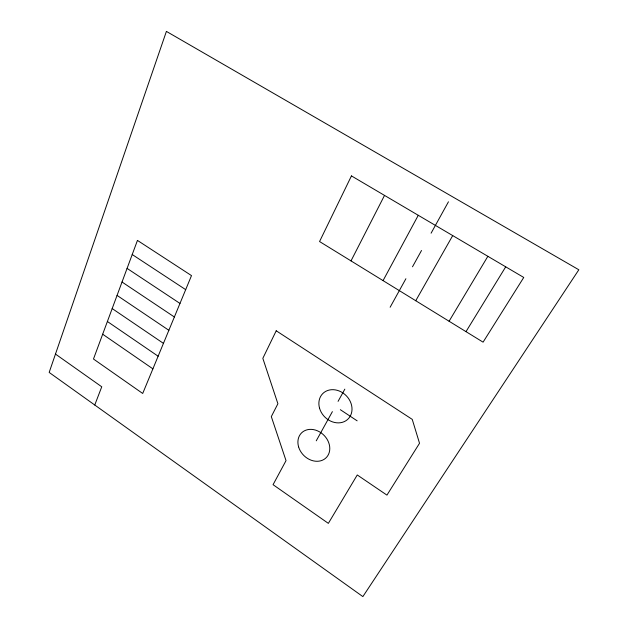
<?xml version="1.0" encoding="UTF-8"?>
<svg xmlns="http://www.w3.org/2000/svg" width="628" height="628" viewBox="0 0 628 628"><rect width="100%" height="100%" fill="white"/><g stroke="black" fill="none" stroke-linecap="round" stroke-linejoin="round"><path stroke-width="0.94" d="M94.757 405.013L101.752 386.793L55.476 354.074M351.005 260.895L384.524 195.402M383.064 280.614L418.272 215.294M316.253 440.817L332.385 411.646M338.076 401.355L344.835 389.148M390.129 307.249L405.9 278.73M412.502 266.79L421.521 250.486M431.091 233.184L448.455 201.792M415.744 300.726L452.71 235.586M449.083 321.238L487.862 256.31M466 331.639L505.713 266.829M132.218 254.528L185.684 289.649M127.076 268.392L179.977 303.442M340.345 409.699L357.151 420.831M122.028 282.019L174.372 316.991M117.059 295.403L168.861 330.297M112.184 308.568L163.445 343.367M107.388 321.497L158.13 356.217M102.67 334.214L152.902 368.848M166.404 31.4L49.165 372.428L362.866 596.6L578.835 269.773L166.404 31.4M137.453 240.414L93.478 359.02L142.705 393.466L191.501 275.606L137.453 240.414M276.218 330.783L262.834 358.337L277.898 403.741L271.312 416.607L286.03 460.638L273.062 484.683L328.35 523.367L357.261 474.964L386.942 495.115L419.528 443.274L412.243 419.371L276.218 330.783M351.445 175.911L319.558 241.544L483.081 342.158L523.752 277.458L351.445 175.911M298.598 446.861A17.466 14.271 45.2 0 0 325.508 458.314A17.466 14.271 45.2 0 0 317.43 430.8A17.466 14.271 45.2 0 0 298.598 446.861M319.558 408.239A17.937 15.111 45.3 0 0 347.472 419.575A17.937 15.111 45.3 0 0 339.308 391.024A17.937 15.111 45.3 0 0 319.558 408.239"/></g></svg>
